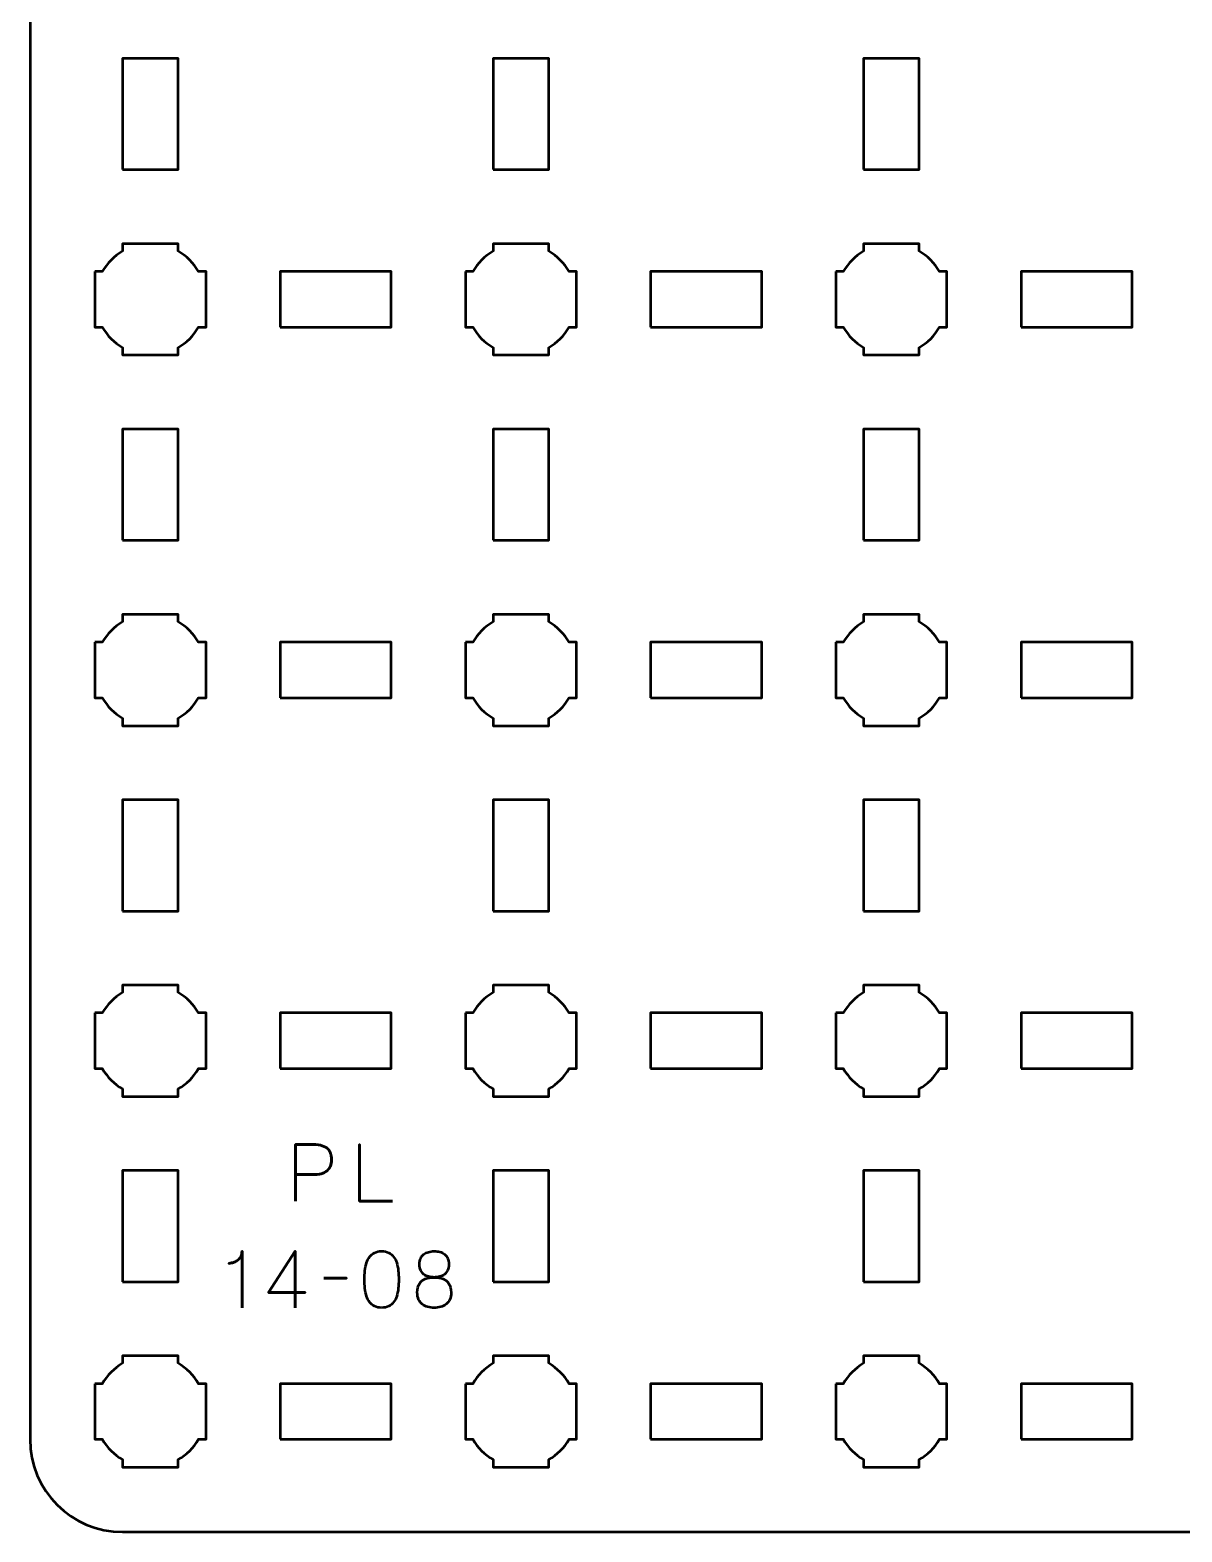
# Model space of a CAD drawing. Header units: centimetres. Extents: x -24.1 to 3.1, y -22.5 to -7.2.
# Drawn here: x -24.15 to -17.93, y -22.5 to -14.4 of the extents above; entities that cross this region are included whole.
import ezdxf

# ---------------------------------------------------------------- set-up
doc = ezdxf.new("R2010")
doc.units = ezdxf.units.CM
doc.header["$MEASUREMENT"] = 0
doc.layers.add('Layer 1', color=7, linetype='Continuous')

msp = doc.modelspace()

# ---------------------------------------------------------------- linework, layer by layer
at = {"layer": 'Layer 1', "lineweight": 53}
for points in [[(-23.65, -15.15), (-23.35, -15.15), (-23.35, -14.55), (-23.65, -14.55), (-23.65, -15.15)], [(-21.65, -15.15), (-21.35, -15.15), (-21.35, -14.55), (-21.65, -14.55), (-21.65, -15.15)], [(-19.65, -15.15), (-19.35, -15.15), (-19.35, -14.55), (-19.65, -14.55), (-19.65, -15.15)], [(-22.8, -16), (-22.2, -16), (-22.2, -15.7), (-22.8, -15.7), (-22.8, -16)], [(-20.8, -16), (-20.2, -16), (-20.2, -15.7), (-20.8, -15.7), (-20.8, -16)], [(-18.8, -16), (-18.2, -16), (-18.2, -15.7), (-18.8, -15.7), (-18.8, -16)], [(-23.65, -17.15), (-23.35, -17.15), (-23.35, -16.55), (-23.65, -16.55), (-23.65, -17.15)], [(-21.65, -17.15), (-21.35, -17.15), (-21.35, -16.55), (-21.65, -16.55), (-21.65, -17.15)], [(-19.65, -17.15), (-19.35, -17.15), (-19.35, -16.55), (-19.65, -16.55), (-19.65, -17.15)], [(-22.8, -18), (-22.2, -18), (-22.2, -17.7), (-22.8, -17.7), (-22.8, -18)], [(-20.8, -18), (-20.2, -18), (-20.2, -17.7), (-20.8, -17.7), (-20.8, -18)], [(-18.8, -18), (-18.2, -18), (-18.2, -17.7), (-18.8, -17.7), (-18.8, -18)], [(-23.65, -19.15), (-23.35, -19.15), (-23.35, -18.55), (-23.65, -18.55), (-23.65, -19.15)], [(-21.65, -19.15), (-21.35, -19.15), (-21.35, -18.55), (-21.65, -18.55), (-21.65, -19.15)], [(-19.65, -19.15), (-19.35, -19.15), (-19.35, -18.55), (-19.65, -18.55), (-19.65, -19.15)], [(-22.8, -20), (-22.2, -20), (-22.2, -19.7), (-22.8, -19.7), (-22.8, -20)], [(-20.8, -20), (-20.2, -20), (-20.2, -19.7), (-20.8, -19.7), (-20.8, -20)], [(-18.8, -20), (-18.2, -20), (-18.2, -19.7), (-18.8, -19.7), (-18.8, -20)], [(-23.65, -21.15), (-23.35, -21.15), (-23.35, -20.55), (-23.65, -20.55), (-23.65, -21.15)], [(-21.65, -21.15), (-21.35, -21.15), (-21.35, -20.55), (-21.65, -20.55), (-21.65, -21.15)], [(-19.65, -21.15), (-19.35, -21.15), (-19.35, -20.55), (-19.65, -20.55), (-19.65, -21.15)], [(-22.8, -22), (-22.2, -22), (-22.2, -21.7), (-22.8, -21.7), (-22.8, -22)], [(-20.8, -22), (-20.2, -22), (-20.2, -21.7), (-20.8, -21.7), (-20.8, -22)], [(-18.8, -22), (-18.2, -22), (-18.2, -21.7), (-18.8, -21.7), (-18.8, -22)]]:
    msp.add_lwpolyline(points, close=True, dxfattribs=at)
for points, knots in [([(-24.15, -22), (-24.15, -22), (-24.15, -7.7), (-24.15, -7.7), (-24.15, -7.7), (-24.15, -7.42391), (-23.92609, -7.2), (-23.65, -7.2), (-23.65, -7.2), (-23.65, -7.2), (2.65, -7.2), (2.65, -7.2), (2.65, -7.2), (2.92609, -7.2), (3.15, -7.42391), (3.15, -7.7), (3.15, -7.7), (3.15, -7.7), (3.15, -22), (3.15, -22), (3.15, -22), (3.15, -22.27609), (2.92609, -22.5), (2.65, -22.5), (2.65, -22.5), (2.65, -22.5), (-23.65, -22.5), (-23.65, -22.5), (-23.65, -22.5), (-23.92609, -22.5), (-24.15, -22.27609), (-24.15, -22)], [0, 0, 0, 0, 0.125, 0.125, 0.125, 0.125, 0.25, 0.25, 0.25, 0.25, 0.375, 0.375, 0.375, 0.375, 0.5, 0.5, 0.5, 0.5, 0.625, 0.625, 0.625, 0.625, 0.75, 0.75, 0.75, 0.75, 0.875, 0.875, 0.875, 0.875, 1, 1, 1, 1]), ([(-23.8, -15.7), (-23.8, -15.7), (-23.75985, -15.7), (-23.75985, -15.7), (-23.75985, -15.7), (-23.7335, -15.65447), (-23.69553, -15.6165), (-23.65, -15.59015), (-23.65, -15.59015), (-23.65, -15.59015), (-23.65, -15.55), (-23.65, -15.55), (-23.65, -15.55), (-23.65, -15.55), (-23.5, -15.55), (-23.5, -15.55), (-23.5, -15.55), (-23.5, -15.55), (-23.35, -15.55), (-23.35, -15.55), (-23.35, -15.55), (-23.35, -15.55), (-23.35, -15.59015), (-23.35, -15.59015), (-23.35, -15.59015), (-23.30447, -15.6165), (-23.2665, -15.65447), (-23.24015, -15.7), (-23.24015, -15.7), (-23.24015, -15.7), (-23.2, -15.7), (-23.2, -15.7), (-23.2, -15.7), (-23.2, -15.7), (-23.2, -15.85), (-23.2, -15.85), (-23.2, -15.85), (-23.2, -15.85), (-23.2, -16), (-23.2, -16), (-23.2, -16), (-23.2, -16), (-23.24015, -16), (-23.24015, -16), (-23.24015, -16), (-23.2665, -16.04553), (-23.30447, -16.0835), (-23.35, -16.10985), (-23.35, -16.10985), (-23.35, -16.10985), (-23.35, -16.15), (-23.35, -16.15), (-23.35, -16.15), (-23.35, -16.15), (-23.5, -16.15), (-23.5, -16.15), (-23.5, -16.15), (-23.5, -16.15), (-23.65, -16.15), (-23.65, -16.15), (-23.65, -16.15), (-23.65, -16.15), (-23.65, -16.10985), (-23.65, -16.10985), (-23.65, -16.10985), (-23.69553, -16.0835), (-23.7335, -16.04553), (-23.75985, -16), (-23.75985, -16), (-23.75985, -16), (-23.8, -16), (-23.8, -16), (-23.8, -16), (-23.8, -16), (-23.8, -15.85), (-23.8, -15.85), (-23.8, -15.85), (-23.8, -15.85), (-23.8, -15.7), (-23.8, -15.7)], [0, 0, 0, 0, 0.05, 0.05, 0.05, 0.05, 0.1, 0.1, 0.1, 0.1, 0.15, 0.15, 0.15, 0.15, 0.2, 0.2, 0.2, 0.2, 0.25, 0.25, 0.25, 0.25, 0.3, 0.3, 0.3, 0.3, 0.35, 0.35, 0.35, 0.35, 0.4, 0.4, 0.4, 0.4, 0.45, 0.45, 0.45, 0.45, 0.5, 0.5, 0.5, 0.5, 0.55, 0.55, 0.55, 0.55, 0.6, 0.6, 0.6, 0.6, 0.65, 0.65, 0.65, 0.65, 0.7, 0.7, 0.7, 0.7, 0.75, 0.75, 0.75, 0.75, 0.8, 0.8, 0.8, 0.8, 0.85, 0.85, 0.85, 0.85, 0.9, 0.9, 0.9, 0.9, 0.95, 0.95, 0.95, 0.95, 1, 1, 1, 1]), ([(-21.8, -15.7), (-21.8, -15.7), (-21.75985, -15.7), (-21.75985, -15.7), (-21.75985, -15.7), (-21.7335, -15.65447), (-21.69553, -15.6165), (-21.65, -15.59015), (-21.65, -15.59015), (-21.65, -15.59015), (-21.65, -15.55), (-21.65, -15.55), (-21.65, -15.55), (-21.65, -15.55), (-21.5, -15.55), (-21.5, -15.55), (-21.5, -15.55), (-21.5, -15.55), (-21.35, -15.55), (-21.35, -15.55), (-21.35, -15.55), (-21.35, -15.55), (-21.35, -15.59015), (-21.35, -15.59015), (-21.35, -15.59015), (-21.30447, -15.6165), (-21.2665, -15.65447), (-21.24015, -15.7), (-21.24015, -15.7), (-21.24015, -15.7), (-21.2, -15.7), (-21.2, -15.7), (-21.2, -15.7), (-21.2, -15.7), (-21.2, -15.85), (-21.2, -15.85), (-21.2, -15.85), (-21.2, -15.85), (-21.2, -16), (-21.2, -16), (-21.2, -16), (-21.2, -16), (-21.24015, -16), (-21.24015, -16), (-21.24015, -16), (-21.2665, -16.04553), (-21.30447, -16.0835), (-21.35, -16.10985), (-21.35, -16.10985), (-21.35, -16.10985), (-21.35, -16.15), (-21.35, -16.15), (-21.35, -16.15), (-21.35, -16.15), (-21.5, -16.15), (-21.5, -16.15), (-21.5, -16.15), (-21.5, -16.15), (-21.65, -16.15), (-21.65, -16.15), (-21.65, -16.15), (-21.65, -16.15), (-21.65, -16.10985), (-21.65, -16.10985), (-21.65, -16.10985), (-21.69553, -16.0835), (-21.7335, -16.04553), (-21.75985, -16), (-21.75985, -16), (-21.75985, -16), (-21.8, -16), (-21.8, -16), (-21.8, -16), (-21.8, -16), (-21.8, -15.85), (-21.8, -15.85), (-21.8, -15.85), (-21.8, -15.85), (-21.8, -15.7), (-21.8, -15.7)], [0, 0, 0, 0, 0.05, 0.05, 0.05, 0.05, 0.1, 0.1, 0.1, 0.1, 0.15, 0.15, 0.15, 0.15, 0.2, 0.2, 0.2, 0.2, 0.25, 0.25, 0.25, 0.25, 0.3, 0.3, 0.3, 0.3, 0.35, 0.35, 0.35, 0.35, 0.4, 0.4, 0.4, 0.4, 0.45, 0.45, 0.45, 0.45, 0.5, 0.5, 0.5, 0.5, 0.55, 0.55, 0.55, 0.55, 0.6, 0.6, 0.6, 0.6, 0.65, 0.65, 0.65, 0.65, 0.7, 0.7, 0.7, 0.7, 0.75, 0.75, 0.75, 0.75, 0.8, 0.8, 0.8, 0.8, 0.85, 0.85, 0.85, 0.85, 0.9, 0.9, 0.9, 0.9, 0.95, 0.95, 0.95, 0.95, 1, 1, 1, 1]), ([(-19.8, -15.7), (-19.8, -15.7), (-19.75985, -15.7), (-19.75985, -15.7), (-19.75985, -15.7), (-19.7335, -15.65447), (-19.69553, -15.6165), (-19.65, -15.59015), (-19.65, -15.59015), (-19.65, -15.59015), (-19.65, -15.55), (-19.65, -15.55), (-19.65, -15.55), (-19.65, -15.55), (-19.5, -15.55), (-19.5, -15.55), (-19.5, -15.55), (-19.5, -15.55), (-19.35, -15.55), (-19.35, -15.55), (-19.35, -15.55), (-19.35, -15.55), (-19.35, -15.59015), (-19.35, -15.59015), (-19.35, -15.59015), (-19.30447, -15.6165), (-19.2665, -15.65447), (-19.24015, -15.7), (-19.24015, -15.7), (-19.24015, -15.7), (-19.2, -15.7), (-19.2, -15.7), (-19.2, -15.7), (-19.2, -15.7), (-19.2, -15.85), (-19.2, -15.85), (-19.2, -15.85), (-19.2, -15.85), (-19.2, -16), (-19.2, -16), (-19.2, -16), (-19.2, -16), (-19.24015, -16), (-19.24015, -16), (-19.24015, -16), (-19.2665, -16.04553), (-19.30447, -16.0835), (-19.35, -16.10985), (-19.35, -16.10985), (-19.35, -16.10985), (-19.35, -16.15), (-19.35, -16.15), (-19.35, -16.15), (-19.35, -16.15), (-19.5, -16.15), (-19.5, -16.15), (-19.5, -16.15), (-19.5, -16.15), (-19.65, -16.15), (-19.65, -16.15), (-19.65, -16.15), (-19.65, -16.15), (-19.65, -16.10985), (-19.65, -16.10985), (-19.65, -16.10985), (-19.69553, -16.0835), (-19.7335, -16.04553), (-19.75985, -16), (-19.75985, -16), (-19.75985, -16), (-19.8, -16), (-19.8, -16), (-19.8, -16), (-19.8, -16), (-19.8, -15.85), (-19.8, -15.85), (-19.8, -15.85), (-19.8, -15.85), (-19.8, -15.7), (-19.8, -15.7)], [0, 0, 0, 0, 0.05, 0.05, 0.05, 0.05, 0.1, 0.1, 0.1, 0.1, 0.15, 0.15, 0.15, 0.15, 0.2, 0.2, 0.2, 0.2, 0.25, 0.25, 0.25, 0.25, 0.3, 0.3, 0.3, 0.3, 0.35, 0.35, 0.35, 0.35, 0.4, 0.4, 0.4, 0.4, 0.45, 0.45, 0.45, 0.45, 0.5, 0.5, 0.5, 0.5, 0.55, 0.55, 0.55, 0.55, 0.6, 0.6, 0.6, 0.6, 0.65, 0.65, 0.65, 0.65, 0.7, 0.7, 0.7, 0.7, 0.75, 0.75, 0.75, 0.75, 0.8, 0.8, 0.8, 0.8, 0.85, 0.85, 0.85, 0.85, 0.9, 0.9, 0.9, 0.9, 0.95, 0.95, 0.95, 0.95, 1, 1, 1, 1]), ([(-23.8, -17.7), (-23.8, -17.7), (-23.75985, -17.7), (-23.75985, -17.7), (-23.75985, -17.7), (-23.7335, -17.65447), (-23.69553, -17.6165), (-23.65, -17.59015), (-23.65, -17.59015), (-23.65, -17.59015), (-23.65, -17.55), (-23.65, -17.55), (-23.65, -17.55), (-23.65, -17.55), (-23.5, -17.55), (-23.5, -17.55), (-23.5, -17.55), (-23.5, -17.55), (-23.35, -17.55), (-23.35, -17.55), (-23.35, -17.55), (-23.35, -17.55), (-23.35, -17.59015), (-23.35, -17.59015), (-23.35, -17.59015), (-23.30447, -17.6165), (-23.2665, -17.65447), (-23.24015, -17.7), (-23.24015, -17.7), (-23.24015, -17.7), (-23.2, -17.7), (-23.2, -17.7), (-23.2, -17.7), (-23.2, -17.7), (-23.2, -17.85), (-23.2, -17.85), (-23.2, -17.85), (-23.2, -17.85), (-23.2, -18), (-23.2, -18), (-23.2, -18), (-23.2, -18), (-23.24015, -18), (-23.24015, -18), (-23.24015, -18), (-23.2665, -18.04553), (-23.30447, -18.0835), (-23.35, -18.10985), (-23.35, -18.10985), (-23.35, -18.10985), (-23.35, -18.15), (-23.35, -18.15), (-23.35, -18.15), (-23.35, -18.15), (-23.5, -18.15), (-23.5, -18.15), (-23.5, -18.15), (-23.5, -18.15), (-23.65, -18.15), (-23.65, -18.15), (-23.65, -18.15), (-23.65, -18.15), (-23.65, -18.10985), (-23.65, -18.10985), (-23.65, -18.10985), (-23.69553, -18.0835), (-23.7335, -18.04553), (-23.75985, -18), (-23.75985, -18), (-23.75985, -18), (-23.8, -18), (-23.8, -18), (-23.8, -18), (-23.8, -18), (-23.8, -17.85), (-23.8, -17.85), (-23.8, -17.85), (-23.8, -17.85), (-23.8, -17.7), (-23.8, -17.7)], [0, 0, 0, 0, 0.05, 0.05, 0.05, 0.05, 0.1, 0.1, 0.1, 0.1, 0.15, 0.15, 0.15, 0.15, 0.2, 0.2, 0.2, 0.2, 0.25, 0.25, 0.25, 0.25, 0.3, 0.3, 0.3, 0.3, 0.35, 0.35, 0.35, 0.35, 0.4, 0.4, 0.4, 0.4, 0.45, 0.45, 0.45, 0.45, 0.5, 0.5, 0.5, 0.5, 0.55, 0.55, 0.55, 0.55, 0.6, 0.6, 0.6, 0.6, 0.65, 0.65, 0.65, 0.65, 0.7, 0.7, 0.7, 0.7, 0.75, 0.75, 0.75, 0.75, 0.8, 0.8, 0.8, 0.8, 0.85, 0.85, 0.85, 0.85, 0.9, 0.9, 0.9, 0.9, 0.95, 0.95, 0.95, 0.95, 1, 1, 1, 1]), ([(-21.8, -17.7), (-21.8, -17.7), (-21.75985, -17.7), (-21.75985, -17.7), (-21.75985, -17.7), (-21.7335, -17.65447), (-21.69553, -17.6165), (-21.65, -17.59015), (-21.65, -17.59015), (-21.65, -17.59015), (-21.65, -17.55), (-21.65, -17.55), (-21.65, -17.55), (-21.65, -17.55), (-21.5, -17.55), (-21.5, -17.55), (-21.5, -17.55), (-21.5, -17.55), (-21.35, -17.55), (-21.35, -17.55), (-21.35, -17.55), (-21.35, -17.55), (-21.35, -17.59015), (-21.35, -17.59015), (-21.35, -17.59015), (-21.30447, -17.6165), (-21.2665, -17.65447), (-21.24015, -17.7), (-21.24015, -17.7), (-21.24015, -17.7), (-21.2, -17.7), (-21.2, -17.7), (-21.2, -17.7), (-21.2, -17.7), (-21.2, -17.85), (-21.2, -17.85), (-21.2, -17.85), (-21.2, -17.85), (-21.2, -18), (-21.2, -18), (-21.2, -18), (-21.2, -18), (-21.24015, -18), (-21.24015, -18), (-21.24015, -18), (-21.2665, -18.04553), (-21.30447, -18.0835), (-21.35, -18.10985), (-21.35, -18.10985), (-21.35, -18.10985), (-21.35, -18.15), (-21.35, -18.15), (-21.35, -18.15), (-21.35, -18.15), (-21.5, -18.15), (-21.5, -18.15), (-21.5, -18.15), (-21.5, -18.15), (-21.65, -18.15), (-21.65, -18.15), (-21.65, -18.15), (-21.65, -18.15), (-21.65, -18.10985), (-21.65, -18.10985), (-21.65, -18.10985), (-21.69553, -18.0835), (-21.7335, -18.04553), (-21.75985, -18), (-21.75985, -18), (-21.75985, -18), (-21.8, -18), (-21.8, -18), (-21.8, -18), (-21.8, -18), (-21.8, -17.85), (-21.8, -17.85), (-21.8, -17.85), (-21.8, -17.85), (-21.8, -17.7), (-21.8, -17.7)], [0, 0, 0, 0, 0.05, 0.05, 0.05, 0.05, 0.1, 0.1, 0.1, 0.1, 0.15, 0.15, 0.15, 0.15, 0.2, 0.2, 0.2, 0.2, 0.25, 0.25, 0.25, 0.25, 0.3, 0.3, 0.3, 0.3, 0.35, 0.35, 0.35, 0.35, 0.4, 0.4, 0.4, 0.4, 0.45, 0.45, 0.45, 0.45, 0.5, 0.5, 0.5, 0.5, 0.55, 0.55, 0.55, 0.55, 0.6, 0.6, 0.6, 0.6, 0.65, 0.65, 0.65, 0.65, 0.7, 0.7, 0.7, 0.7, 0.75, 0.75, 0.75, 0.75, 0.8, 0.8, 0.8, 0.8, 0.85, 0.85, 0.85, 0.85, 0.9, 0.9, 0.9, 0.9, 0.95, 0.95, 0.95, 0.95, 1, 1, 1, 1]), ([(-19.8, -17.7), (-19.8, -17.7), (-19.75985, -17.7), (-19.75985, -17.7), (-19.75985, -17.7), (-19.7335, -17.65447), (-19.69553, -17.6165), (-19.65, -17.59015), (-19.65, -17.59015), (-19.65, -17.59015), (-19.65, -17.55), (-19.65, -17.55), (-19.65, -17.55), (-19.65, -17.55), (-19.5, -17.55), (-19.5, -17.55), (-19.5, -17.55), (-19.5, -17.55), (-19.35, -17.55), (-19.35, -17.55), (-19.35, -17.55), (-19.35, -17.55), (-19.35, -17.59015), (-19.35, -17.59015), (-19.35, -17.59015), (-19.30447, -17.6165), (-19.2665, -17.65447), (-19.24015, -17.7), (-19.24015, -17.7), (-19.24015, -17.7), (-19.2, -17.7), (-19.2, -17.7), (-19.2, -17.7), (-19.2, -17.7), (-19.2, -17.85), (-19.2, -17.85), (-19.2, -17.85), (-19.2, -17.85), (-19.2, -18), (-19.2, -18), (-19.2, -18), (-19.2, -18), (-19.24015, -18), (-19.24015, -18), (-19.24015, -18), (-19.2665, -18.04553), (-19.30447, -18.0835), (-19.35, -18.10985), (-19.35, -18.10985), (-19.35, -18.10985), (-19.35, -18.15), (-19.35, -18.15), (-19.35, -18.15), (-19.35, -18.15), (-19.5, -18.15), (-19.5, -18.15), (-19.5, -18.15), (-19.5, -18.15), (-19.65, -18.15), (-19.65, -18.15), (-19.65, -18.15), (-19.65, -18.15), (-19.65, -18.10985), (-19.65, -18.10985), (-19.65, -18.10985), (-19.69553, -18.0835), (-19.7335, -18.04553), (-19.75985, -18), (-19.75985, -18), (-19.75985, -18), (-19.8, -18), (-19.8, -18), (-19.8, -18), (-19.8, -18), (-19.8, -17.85), (-19.8, -17.85), (-19.8, -17.85), (-19.8, -17.85), (-19.8, -17.7), (-19.8, -17.7)], [0, 0, 0, 0, 0.05, 0.05, 0.05, 0.05, 0.1, 0.1, 0.1, 0.1, 0.15, 0.15, 0.15, 0.15, 0.2, 0.2, 0.2, 0.2, 0.25, 0.25, 0.25, 0.25, 0.3, 0.3, 0.3, 0.3, 0.35, 0.35, 0.35, 0.35, 0.4, 0.4, 0.4, 0.4, 0.45, 0.45, 0.45, 0.45, 0.5, 0.5, 0.5, 0.5, 0.55, 0.55, 0.55, 0.55, 0.6, 0.6, 0.6, 0.6, 0.65, 0.65, 0.65, 0.65, 0.7, 0.7, 0.7, 0.7, 0.75, 0.75, 0.75, 0.75, 0.8, 0.8, 0.8, 0.8, 0.85, 0.85, 0.85, 0.85, 0.9, 0.9, 0.9, 0.9, 0.95, 0.95, 0.95, 0.95, 1, 1, 1, 1]), ([(-23.8, -19.7), (-23.8, -19.7), (-23.75985, -19.7), (-23.75985, -19.7), (-23.75985, -19.7), (-23.7335, -19.65447), (-23.69553, -19.6165), (-23.65, -19.59015), (-23.65, -19.59015), (-23.65, -19.59015), (-23.65, -19.55), (-23.65, -19.55), (-23.65, -19.55), (-23.65, -19.55), (-23.5, -19.55), (-23.5, -19.55), (-23.5, -19.55), (-23.5, -19.55), (-23.35, -19.55), (-23.35, -19.55), (-23.35, -19.55), (-23.35, -19.55), (-23.35, -19.59015), (-23.35, -19.59015), (-23.35, -19.59015), (-23.30447, -19.6165), (-23.2665, -19.65447), (-23.24015, -19.7), (-23.24015, -19.7), (-23.24015, -19.7), (-23.2, -19.7), (-23.2, -19.7), (-23.2, -19.7), (-23.2, -19.7), (-23.2, -19.85), (-23.2, -19.85), (-23.2, -19.85), (-23.2, -19.85), (-23.2, -20), (-23.2, -20), (-23.2, -20), (-23.2, -20), (-23.24015, -20), (-23.24015, -20), (-23.24015, -20), (-23.2665, -20.04553), (-23.30447, -20.0835), (-23.35, -20.10985), (-23.35, -20.10985), (-23.35, -20.10985), (-23.35, -20.15), (-23.35, -20.15), (-23.35, -20.15), (-23.35, -20.15), (-23.5, -20.15), (-23.5, -20.15), (-23.5, -20.15), (-23.5, -20.15), (-23.65, -20.15), (-23.65, -20.15), (-23.65, -20.15), (-23.65, -20.15), (-23.65, -20.10985), (-23.65, -20.10985), (-23.65, -20.10985), (-23.69553, -20.0835), (-23.7335, -20.04553), (-23.75985, -20), (-23.75985, -20), (-23.75985, -20), (-23.8, -20), (-23.8, -20), (-23.8, -20), (-23.8, -20), (-23.8, -19.85), (-23.8, -19.85), (-23.8, -19.85), (-23.8, -19.85), (-23.8, -19.7), (-23.8, -19.7)], [0, 0, 0, 0, 0.05, 0.05, 0.05, 0.05, 0.1, 0.1, 0.1, 0.1, 0.15, 0.15, 0.15, 0.15, 0.2, 0.2, 0.2, 0.2, 0.25, 0.25, 0.25, 0.25, 0.3, 0.3, 0.3, 0.3, 0.35, 0.35, 0.35, 0.35, 0.4, 0.4, 0.4, 0.4, 0.45, 0.45, 0.45, 0.45, 0.5, 0.5, 0.5, 0.5, 0.55, 0.55, 0.55, 0.55, 0.6, 0.6, 0.6, 0.6, 0.65, 0.65, 0.65, 0.65, 0.7, 0.7, 0.7, 0.7, 0.75, 0.75, 0.75, 0.75, 0.8, 0.8, 0.8, 0.8, 0.85, 0.85, 0.85, 0.85, 0.9, 0.9, 0.9, 0.9, 0.95, 0.95, 0.95, 0.95, 1, 1, 1, 1]), ([(-21.8, -19.7), (-21.8, -19.7), (-21.75985, -19.7), (-21.75985, -19.7), (-21.75985, -19.7), (-21.7335, -19.65447), (-21.69553, -19.6165), (-21.65, -19.59015), (-21.65, -19.59015), (-21.65, -19.59015), (-21.65, -19.55), (-21.65, -19.55), (-21.65, -19.55), (-21.65, -19.55), (-21.5, -19.55), (-21.5, -19.55), (-21.5, -19.55), (-21.5, -19.55), (-21.35, -19.55), (-21.35, -19.55), (-21.35, -19.55), (-21.35, -19.55), (-21.35, -19.59015), (-21.35, -19.59015), (-21.35, -19.59015), (-21.30447, -19.6165), (-21.2665, -19.65447), (-21.24015, -19.7), (-21.24015, -19.7), (-21.24015, -19.7), (-21.2, -19.7), (-21.2, -19.7), (-21.2, -19.7), (-21.2, -19.7), (-21.2, -19.85), (-21.2, -19.85), (-21.2, -19.85), (-21.2, -19.85), (-21.2, -20), (-21.2, -20), (-21.2, -20), (-21.2, -20), (-21.24015, -20), (-21.24015, -20), (-21.24015, -20), (-21.2665, -20.04553), (-21.30447, -20.0835), (-21.35, -20.10985), (-21.35, -20.10985), (-21.35, -20.10985), (-21.35, -20.15), (-21.35, -20.15), (-21.35, -20.15), (-21.35, -20.15), (-21.5, -20.15), (-21.5, -20.15), (-21.5, -20.15), (-21.5, -20.15), (-21.65, -20.15), (-21.65, -20.15), (-21.65, -20.15), (-21.65, -20.15), (-21.65, -20.10985), (-21.65, -20.10985), (-21.65, -20.10985), (-21.69553, -20.0835), (-21.7335, -20.04553), (-21.75985, -20), (-21.75985, -20), (-21.75985, -20), (-21.8, -20), (-21.8, -20), (-21.8, -20), (-21.8, -20), (-21.8, -19.85), (-21.8, -19.85), (-21.8, -19.85), (-21.8, -19.85), (-21.8, -19.7), (-21.8, -19.7)], [0, 0, 0, 0, 0.05, 0.05, 0.05, 0.05, 0.1, 0.1, 0.1, 0.1, 0.15, 0.15, 0.15, 0.15, 0.2, 0.2, 0.2, 0.2, 0.25, 0.25, 0.25, 0.25, 0.3, 0.3, 0.3, 0.3, 0.35, 0.35, 0.35, 0.35, 0.4, 0.4, 0.4, 0.4, 0.45, 0.45, 0.45, 0.45, 0.5, 0.5, 0.5, 0.5, 0.55, 0.55, 0.55, 0.55, 0.6, 0.6, 0.6, 0.6, 0.65, 0.65, 0.65, 0.65, 0.7, 0.7, 0.7, 0.7, 0.75, 0.75, 0.75, 0.75, 0.8, 0.8, 0.8, 0.8, 0.85, 0.85, 0.85, 0.85, 0.9, 0.9, 0.9, 0.9, 0.95, 0.95, 0.95, 0.95, 1, 1, 1, 1]), ([(-19.8, -19.7), (-19.8, -19.7), (-19.75985, -19.7), (-19.75985, -19.7), (-19.75985, -19.7), (-19.7335, -19.65447), (-19.69553, -19.6165), (-19.65, -19.59015), (-19.65, -19.59015), (-19.65, -19.59015), (-19.65, -19.55), (-19.65, -19.55), (-19.65, -19.55), (-19.65, -19.55), (-19.5, -19.55), (-19.5, -19.55), (-19.5, -19.55), (-19.5, -19.55), (-19.35, -19.55), (-19.35, -19.55), (-19.35, -19.55), (-19.35, -19.55), (-19.35, -19.59015), (-19.35, -19.59015), (-19.35, -19.59015), (-19.30447, -19.6165), (-19.2665, -19.65447), (-19.24015, -19.7), (-19.24015, -19.7), (-19.24015, -19.7), (-19.2, -19.7), (-19.2, -19.7), (-19.2, -19.7), (-19.2, -19.7), (-19.2, -19.85), (-19.2, -19.85), (-19.2, -19.85), (-19.2, -19.85), (-19.2, -20), (-19.2, -20), (-19.2, -20), (-19.2, -20), (-19.24015, -20), (-19.24015, -20), (-19.24015, -20), (-19.2665, -20.04553), (-19.30447, -20.0835), (-19.35, -20.10985), (-19.35, -20.10985), (-19.35, -20.10985), (-19.35, -20.15), (-19.35, -20.15), (-19.35, -20.15), (-19.35, -20.15), (-19.5, -20.15), (-19.5, -20.15), (-19.5, -20.15), (-19.5, -20.15), (-19.65, -20.15), (-19.65, -20.15), (-19.65, -20.15), (-19.65, -20.15), (-19.65, -20.10985), (-19.65, -20.10985), (-19.65, -20.10985), (-19.69553, -20.0835), (-19.7335, -20.04553), (-19.75985, -20), (-19.75985, -20), (-19.75985, -20), (-19.8, -20), (-19.8, -20), (-19.8, -20), (-19.8, -20), (-19.8, -19.85), (-19.8, -19.85), (-19.8, -19.85), (-19.8, -19.85), (-19.8, -19.7), (-19.8, -19.7)], [0, 0, 0, 0, 0.05, 0.05, 0.05, 0.05, 0.1, 0.1, 0.1, 0.1, 0.15, 0.15, 0.15, 0.15, 0.2, 0.2, 0.2, 0.2, 0.25, 0.25, 0.25, 0.25, 0.3, 0.3, 0.3, 0.3, 0.35, 0.35, 0.35, 0.35, 0.4, 0.4, 0.4, 0.4, 0.45, 0.45, 0.45, 0.45, 0.5, 0.5, 0.5, 0.5, 0.55, 0.55, 0.55, 0.55, 0.6, 0.6, 0.6, 0.6, 0.65, 0.65, 0.65, 0.65, 0.7, 0.7, 0.7, 0.7, 0.75, 0.75, 0.75, 0.75, 0.8, 0.8, 0.8, 0.8, 0.85, 0.85, 0.85, 0.85, 0.9, 0.9, 0.9, 0.9, 0.95, 0.95, 0.95, 0.95, 1, 1, 1, 1]), ([(-23.8, -21.7), (-23.8, -21.7), (-23.75985, -21.7), (-23.75985, -21.7), (-23.75985, -21.7), (-23.7335, -21.65447), (-23.69553, -21.6165), (-23.65, -21.59015), (-23.65, -21.59015), (-23.65, -21.59015), (-23.65, -21.55), (-23.65, -21.55), (-23.65, -21.55), (-23.65, -21.55), (-23.5, -21.55), (-23.5, -21.55), (-23.5, -21.55), (-23.5, -21.55), (-23.35, -21.55), (-23.35, -21.55), (-23.35, -21.55), (-23.35, -21.55), (-23.35, -21.59015), (-23.35, -21.59015), (-23.35, -21.59015), (-23.30447, -21.6165), (-23.2665, -21.65447), (-23.24015, -21.7), (-23.24015, -21.7), (-23.24015, -21.7), (-23.2, -21.7), (-23.2, -21.7), (-23.2, -21.7), (-23.2, -21.7), (-23.2, -21.85), (-23.2, -21.85), (-23.2, -21.85), (-23.2, -21.85), (-23.2, -22), (-23.2, -22), (-23.2, -22), (-23.2, -22), (-23.24015, -22), (-23.24015, -22), (-23.24015, -22), (-23.2665, -22.04553), (-23.30447, -22.0835), (-23.35, -22.10985), (-23.35, -22.10985), (-23.35, -22.10985), (-23.35, -22.15), (-23.35, -22.15), (-23.35, -22.15), (-23.35, -22.15), (-23.5, -22.15), (-23.5, -22.15), (-23.5, -22.15), (-23.5, -22.15), (-23.65, -22.15), (-23.65, -22.15), (-23.65, -22.15), (-23.65, -22.15), (-23.65, -22.10985), (-23.65, -22.10985), (-23.65, -22.10985), (-23.69553, -22.0835), (-23.7335, -22.04553), (-23.75985, -22), (-23.75985, -22), (-23.75985, -22), (-23.8, -22), (-23.8, -22), (-23.8, -22), (-23.8, -22), (-23.8, -21.85), (-23.8, -21.85), (-23.8, -21.85), (-23.8, -21.85), (-23.8, -21.7), (-23.8, -21.7)], [0, 0, 0, 0, 0.05, 0.05, 0.05, 0.05, 0.1, 0.1, 0.1, 0.1, 0.15, 0.15, 0.15, 0.15, 0.2, 0.2, 0.2, 0.2, 0.25, 0.25, 0.25, 0.25, 0.3, 0.3, 0.3, 0.3, 0.35, 0.35, 0.35, 0.35, 0.4, 0.4, 0.4, 0.4, 0.45, 0.45, 0.45, 0.45, 0.5, 0.5, 0.5, 0.5, 0.55, 0.55, 0.55, 0.55, 0.6, 0.6, 0.6, 0.6, 0.65, 0.65, 0.65, 0.65, 0.7, 0.7, 0.7, 0.7, 0.75, 0.75, 0.75, 0.75, 0.8, 0.8, 0.8, 0.8, 0.85, 0.85, 0.85, 0.85, 0.9, 0.9, 0.9, 0.9, 0.95, 0.95, 0.95, 0.95, 1, 1, 1, 1]), ([(-21.8, -21.7), (-21.8, -21.7), (-21.75985, -21.7), (-21.75985, -21.7), (-21.75985, -21.7), (-21.7335, -21.65447), (-21.69553, -21.6165), (-21.65, -21.59015), (-21.65, -21.59015), (-21.65, -21.59015), (-21.65, -21.55), (-21.65, -21.55), (-21.65, -21.55), (-21.65, -21.55), (-21.5, -21.55), (-21.5, -21.55), (-21.5, -21.55), (-21.5, -21.55), (-21.35, -21.55), (-21.35, -21.55), (-21.35, -21.55), (-21.35, -21.55), (-21.35, -21.59015), (-21.35, -21.59015), (-21.35, -21.59015), (-21.30447, -21.6165), (-21.2665, -21.65447), (-21.24015, -21.7), (-21.24015, -21.7), (-21.24015, -21.7), (-21.2, -21.7), (-21.2, -21.7), (-21.2, -21.7), (-21.2, -21.7), (-21.2, -21.85), (-21.2, -21.85), (-21.2, -21.85), (-21.2, -21.85), (-21.2, -22), (-21.2, -22), (-21.2, -22), (-21.2, -22), (-21.24015, -22), (-21.24015, -22), (-21.24015, -22), (-21.2665, -22.04553), (-21.30447, -22.0835), (-21.35, -22.10985), (-21.35, -22.10985), (-21.35, -22.10985), (-21.35, -22.15), (-21.35, -22.15), (-21.35, -22.15), (-21.35, -22.15), (-21.5, -22.15), (-21.5, -22.15), (-21.5, -22.15), (-21.5, -22.15), (-21.65, -22.15), (-21.65, -22.15), (-21.65, -22.15), (-21.65, -22.15), (-21.65, -22.10985), (-21.65, -22.10985), (-21.65, -22.10985), (-21.69553, -22.0835), (-21.7335, -22.04553), (-21.75985, -22), (-21.75985, -22), (-21.75985, -22), (-21.8, -22), (-21.8, -22), (-21.8, -22), (-21.8, -22), (-21.8, -21.85), (-21.8, -21.85), (-21.8, -21.85), (-21.8, -21.85), (-21.8, -21.7), (-21.8, -21.7)], [0, 0, 0, 0, 0.05, 0.05, 0.05, 0.05, 0.1, 0.1, 0.1, 0.1, 0.15, 0.15, 0.15, 0.15, 0.2, 0.2, 0.2, 0.2, 0.25, 0.25, 0.25, 0.25, 0.3, 0.3, 0.3, 0.3, 0.35, 0.35, 0.35, 0.35, 0.4, 0.4, 0.4, 0.4, 0.45, 0.45, 0.45, 0.45, 0.5, 0.5, 0.5, 0.5, 0.55, 0.55, 0.55, 0.55, 0.6, 0.6, 0.6, 0.6, 0.65, 0.65, 0.65, 0.65, 0.7, 0.7, 0.7, 0.7, 0.75, 0.75, 0.75, 0.75, 0.8, 0.8, 0.8, 0.8, 0.85, 0.85, 0.85, 0.85, 0.9, 0.9, 0.9, 0.9, 0.95, 0.95, 0.95, 0.95, 1, 1, 1, 1]), ([(-19.8, -21.7), (-19.8, -21.7), (-19.75985, -21.7), (-19.75985, -21.7), (-19.75985, -21.7), (-19.7335, -21.65447), (-19.69553, -21.6165), (-19.65, -21.59015), (-19.65, -21.59015), (-19.65, -21.59015), (-19.65, -21.55), (-19.65, -21.55), (-19.65, -21.55), (-19.65, -21.55), (-19.5, -21.55), (-19.5, -21.55), (-19.5, -21.55), (-19.5, -21.55), (-19.35, -21.55), (-19.35, -21.55), (-19.35, -21.55), (-19.35, -21.55), (-19.35, -21.59015), (-19.35, -21.59015), (-19.35, -21.59015), (-19.30447, -21.6165), (-19.2665, -21.65447), (-19.24015, -21.7), (-19.24015, -21.7), (-19.24015, -21.7), (-19.2, -21.7), (-19.2, -21.7), (-19.2, -21.7), (-19.2, -21.7), (-19.2, -21.85), (-19.2, -21.85), (-19.2, -21.85), (-19.2, -21.85), (-19.2, -22), (-19.2, -22), (-19.2, -22), (-19.2, -22), (-19.24015, -22), (-19.24015, -22), (-19.24015, -22), (-19.2665, -22.04553), (-19.30447, -22.0835), (-19.35, -22.10985), (-19.35, -22.10985), (-19.35, -22.10985), (-19.35, -22.15), (-19.35, -22.15), (-19.35, -22.15), (-19.35, -22.15), (-19.5, -22.15), (-19.5, -22.15), (-19.5, -22.15), (-19.5, -22.15), (-19.65, -22.15), (-19.65, -22.15), (-19.65, -22.15), (-19.65, -22.15), (-19.65, -22.10985), (-19.65, -22.10985), (-19.65, -22.10985), (-19.69553, -22.0835), (-19.7335, -22.04553), (-19.75985, -22), (-19.75985, -22), (-19.75985, -22), (-19.8, -22), (-19.8, -22), (-19.8, -22), (-19.8, -22), (-19.8, -21.85), (-19.8, -21.85), (-19.8, -21.85), (-19.8, -21.85), (-19.8, -21.7), (-19.8, -21.7)], [0, 0, 0, 0, 0.05, 0.05, 0.05, 0.05, 0.1, 0.1, 0.1, 0.1, 0.15, 0.15, 0.15, 0.15, 0.2, 0.2, 0.2, 0.2, 0.25, 0.25, 0.25, 0.25, 0.3, 0.3, 0.3, 0.3, 0.35, 0.35, 0.35, 0.35, 0.4, 0.4, 0.4, 0.4, 0.45, 0.45, 0.45, 0.45, 0.5, 0.5, 0.5, 0.5, 0.55, 0.55, 0.55, 0.55, 0.6, 0.6, 0.6, 0.6, 0.65, 0.65, 0.65, 0.65, 0.7, 0.7, 0.7, 0.7, 0.75, 0.75, 0.75, 0.75, 0.8, 0.8, 0.8, 0.8, 0.85, 0.85, 0.85, 0.85, 0.9, 0.9, 0.9, 0.9, 0.95, 0.95, 0.95, 0.95, 1, 1, 1, 1])]:
    msp.add_open_spline(points, degree=3, knots=knots, dxfattribs=at)
at = {"layer": 'Layer 1', "color": 5, "lineweight": 53}
for points, knots in [([(-22.71759, -20.71494), (-22.71759, -20.71494), (-22.71759, -20.40972), (-22.71759, -20.40972), (-22.71759, -20.40972), (-22.71759, -20.40972), (-22.62022, -20.40972), (-22.62022, -20.40972), (-22.62022, -20.40972), (-22.60075, -20.40979), (-22.58474, -20.41198), (-22.57211, -20.41621), (-22.57211, -20.41621), (-22.55955, -20.42037), (-22.54967, -20.42616), (-22.54254, -20.4335), (-22.54254, -20.4335), (-22.53542, -20.44076), (-22.53034, -20.44909), (-22.52723, -20.45847), (-22.52723, -20.45847), (-22.5242, -20.46786), (-22.52244, -20.47766), (-22.52201, -20.48804), (-22.52201, -20.48804), (-22.52152, -20.49841), (-22.52272, -20.50857), (-22.52554, -20.51844), (-22.52554, -20.51844), (-22.52843, -20.52832), (-22.5333, -20.53728), (-22.54029, -20.54533), (-22.54029, -20.54533), (-22.5472, -20.55337), (-22.55658, -20.55979), (-22.56837, -20.56452), (-22.56837, -20.56452), (-22.58015, -20.56931), (-22.59475, -20.57171), (-22.61218, -20.57185), (-22.61218, -20.57185), (-22.61218, -20.57185), (-22.71759, -20.57185), (-22.71759, -20.57185), (-22.71759, -20.57185), (-22.71759, -20.57185), (-22.61218, -20.57185), (-22.61218, -20.57185), (-22.61218, -20.57185), (-22.59511, -20.57171), (-22.58064, -20.56931), (-22.56893, -20.56452), (-22.56893, -20.56452), (-22.55715, -20.55979), (-22.54776, -20.55337), (-22.54071, -20.54533), (-22.54071, -20.54533), (-22.53372, -20.53728), (-22.52871, -20.52832), (-22.52575, -20.51844), (-22.52575, -20.51844), (-22.52279, -20.50857), (-22.52152, -20.49841), (-22.52201, -20.48804), (-22.52201, -20.48804), (-22.52244, -20.47766), (-22.5242, -20.46786), (-22.52737, -20.45847), (-22.52737, -20.45847), (-22.53048, -20.44909), (-22.5357, -20.44076), (-22.54283, -20.4335), (-22.54283, -20.4335), (-22.55002, -20.42616), (-22.5599, -20.42037), (-22.57246, -20.41621), (-22.57246, -20.41621), (-22.58509, -20.41198), (-22.60096, -20.40979), (-22.62022, -20.40972), (-22.62022, -20.40972), (-22.62022, -20.40972), (-22.71759, -20.40972), (-22.71759, -20.40972), (-22.71759, -20.40972), (-22.71759, -20.40972), (-22.71759, -20.71494), (-22.71759, -20.71494)], [0, 0, 0, 0, 0.0454545, 0.0454545, 0.0454545, 0.0454545, 0.0909091, 0.0909091, 0.0909091, 0.0909091, 0.1363636, 0.1363636, 0.1363636, 0.1363636, 0.1818182, 0.1818182, 0.1818182, 0.1818182, 0.2272727, 0.2272727, 0.2272727, 0.2272727, 0.2727273, 0.2727273, 0.2727273, 0.2727273, 0.3181818, 0.3181818, 0.3181818, 0.3181818, 0.3636364, 0.3636364, 0.3636364, 0.3636364, 0.4090909, 0.4090909, 0.4090909, 0.4090909, 0.4545455, 0.4545455, 0.4545455, 0.4545455, 0.5, 0.5, 0.5, 0.5, 0.5454545, 0.5454545, 0.5454545, 0.5454545, 0.5909091, 0.5909091, 0.5909091, 0.5909091, 0.6363636, 0.6363636, 0.6363636, 0.6363636, 0.6818182, 0.6818182, 0.6818182, 0.6818182, 0.7272727, 0.7272727, 0.7272727, 0.7272727, 0.7727273, 0.7727273, 0.7727273, 0.7727273, 0.8181818, 0.8181818, 0.8181818, 0.8181818, 0.8636364, 0.8636364, 0.8636364, 0.8636364, 0.9090909, 0.9090909, 0.9090909, 0.9090909, 0.9545455, 0.9545455, 0.9545455, 0.9545455, 1, 1, 1, 1]), ([(-22.19309, -20.71494), (-22.19309, -20.71494), (-22.37131, -20.71494), (-22.37131, -20.71494), (-22.37131, -20.71494), (-22.37131, -20.71494), (-22.37131, -20.40972), (-22.37131, -20.40972), (-22.37131, -20.40972), (-22.37131, -20.40972), (-22.37131, -20.71494), (-22.37131, -20.71494), (-22.37131, -20.71494), (-22.37131, -20.71494), (-22.19309, -20.71494), (-22.19309, -20.71494)], [0, 0, 0, 0, 0.25, 0.25, 0.25, 0.25, 0.5, 0.5, 0.5, 0.5, 0.75, 0.75, 0.75, 0.75, 1, 1, 1, 1]), ([(-23.00545, -21.29025), (-23.00545, -21.29025), (-23.00545, -20.98503), (-23.00545, -20.98503), (-23.00545, -20.98503), (-23.00552, -20.9954), (-23.00736, -21.00429), (-23.01089, -21.0117), (-23.01089, -21.0117), (-23.01434, -21.01918), (-23.01893, -21.02532), (-23.02457, -21.03025), (-23.02457, -21.03025), (-23.03022, -21.03519), (-23.03629, -21.03914), (-23.04278, -21.04211), (-23.04278, -21.04211), (-23.04927, -21.045), (-23.05555, -21.04719), (-23.06162, -21.04853), (-23.06162, -21.04853), (-23.06775, -21.04994), (-23.07298, -21.05079), (-23.07742, -21.05107), (-23.07742, -21.05107), (-23.07298, -21.05079), (-23.06775, -21.04994), (-23.06162, -21.04853), (-23.06162, -21.04853), (-23.05555, -21.04719), (-23.04927, -21.045), (-23.04278, -21.04211), (-23.04278, -21.04211), (-23.03629, -21.03914), (-23.03022, -21.03519), (-23.02457, -21.03025), (-23.02457, -21.03025), (-23.01893, -21.02532), (-23.01434, -21.01918), (-23.01089, -21.0117), (-23.01089, -21.0117), (-23.00736, -21.00429), (-23.00552, -20.9954), (-23.00545, -20.98503), (-23.00545, -20.98503), (-23.00545, -20.98503), (-23.00545, -21.29025), (-23.00545, -21.29025)], [0, 0, 0, 0, 0.0833333, 0.0833333, 0.0833333, 0.0833333, 0.1666667, 0.1666667, 0.1666667, 0.1666667, 0.25, 0.25, 0.25, 0.25, 0.3333333, 0.3333333, 0.3333333, 0.3333333, 0.4166667, 0.4166667, 0.4166667, 0.4166667, 0.5, 0.5, 0.5, 0.5, 0.5833333, 0.5833333, 0.5833333, 0.5833333, 0.6666667, 0.6666667, 0.6666667, 0.6666667, 0.75, 0.75, 0.75, 0.75, 0.8333333, 0.8333333, 0.8333333, 0.8333333, 0.9166667, 0.9166667, 0.9166667, 0.9166667, 1, 1, 1, 1]), ([(-22.71929, -21.29025), (-22.71929, -21.29025), (-22.71929, -20.98503), (-22.71929, -20.98503), (-22.71929, -20.98503), (-22.71929, -20.98503), (-22.86322, -21.20897), (-22.86322, -21.20897), (-22.86322, -21.20897), (-22.86322, -21.20897), (-22.6651, -21.20897), (-22.6651, -21.20897), (-22.6651, -21.20897), (-22.6651, -21.20897), (-22.86322, -21.20897), (-22.86322, -21.20897), (-22.86322, -21.20897), (-22.86322, -21.20897), (-22.71929, -20.98503), (-22.71929, -20.98503), (-22.71929, -20.98503), (-22.71929, -20.98503), (-22.71929, -21.29025), (-22.71929, -21.29025)], [0, 0, 0, 0, 0.1666667, 0.1666667, 0.1666667, 0.1666667, 0.3333333, 0.3333333, 0.3333333, 0.3333333, 0.5, 0.5, 0.5, 0.5, 0.6666667, 0.6666667, 0.6666667, 0.6666667, 0.8333333, 0.8333333, 0.8333333, 0.8333333, 1, 1, 1, 1]), ([(-22.25193, -21.29025), (-22.23712, -21.29018), (-22.22435, -21.28757), (-22.21369, -21.28249), (-22.21369, -21.28249), (-22.20311, -21.27741), (-22.19429, -21.27014), (-22.18724, -21.2609), (-22.18724, -21.2609), (-22.18025, -21.25159), (-22.17475, -21.24058), (-22.17066, -21.22788), (-22.17066, -21.22788), (-22.16663, -21.21518), (-22.16374, -21.20128), (-22.16212, -21.18604), (-22.16212, -21.18604), (-22.16042, -21.1708), (-22.15958, -21.15478), (-22.15965, -21.13785), (-22.15965, -21.13785), (-22.15958, -21.12099), (-22.16042, -21.10497), (-22.16212, -21.0898), (-22.16212, -21.0898), (-22.16374, -21.07463), (-22.16663, -21.06066), (-22.17066, -21.04796), (-22.17066, -21.04796), (-22.17475, -21.03533), (-22.18025, -21.02433), (-22.18724, -21.01494), (-22.18724, -21.01494), (-22.19429, -21.00563), (-22.20311, -20.99836), (-22.21369, -20.99328), (-22.21369, -20.99328), (-22.22435, -20.98813), (-22.23712, -20.98552), (-22.25193, -20.98545), (-22.25193, -20.98545), (-22.26675, -20.98552), (-22.27952, -20.98813), (-22.29018, -20.99328), (-22.29018, -20.99328), (-22.30076, -20.99836), (-22.30958, -21.00563), (-22.31663, -21.01494), (-22.31663, -21.01494), (-22.32362, -21.02433), (-22.32912, -21.03533), (-22.33321, -21.04796), (-22.33321, -21.04796), (-22.33724, -21.06066), (-22.34013, -21.07463), (-22.34175, -21.0898), (-22.34175, -21.0898), (-22.34344, -21.10497), (-22.34429, -21.12099), (-22.34422, -21.13785), (-22.34422, -21.13785), (-22.34429, -21.15478), (-22.34344, -21.1708), (-22.34175, -21.18604), (-22.34175, -21.18604), (-22.34013, -21.20128), (-22.33724, -21.21518), (-22.33321, -21.22788), (-22.33321, -21.22788), (-22.32912, -21.24058), (-22.32362, -21.25159), (-22.31663, -21.2609), (-22.31663, -21.2609), (-22.30958, -21.27014), (-22.30076, -21.27741), (-22.29018, -21.28249), (-22.29018, -21.28249), (-22.27952, -21.28757), (-22.26675, -21.29018), (-22.25193, -21.29025)], [0, 0, 0, 0, 0.05, 0.05, 0.05, 0.05, 0.1, 0.1, 0.1, 0.1, 0.15, 0.15, 0.15, 0.15, 0.2, 0.2, 0.2, 0.2, 0.25, 0.25, 0.25, 0.25, 0.3, 0.3, 0.3, 0.3, 0.35, 0.35, 0.35, 0.35, 0.4, 0.4, 0.4, 0.4, 0.45, 0.45, 0.45, 0.45, 0.5, 0.5, 0.5, 0.5, 0.55, 0.55, 0.55, 0.55, 0.6, 0.6, 0.6, 0.6, 0.65, 0.65, 0.65, 0.65, 0.7, 0.7, 0.7, 0.7, 0.75, 0.75, 0.75, 0.75, 0.8, 0.8, 0.8, 0.8, 0.85, 0.85, 0.85, 0.85, 0.9, 0.9, 0.9, 0.9, 0.95, 0.95, 0.95, 0.95, 1, 1, 1, 1]), ([(-22.25193, -21.29025), (-22.23712, -21.29018), (-22.22435, -21.28757), (-22.21369, -21.28249), (-22.21369, -21.28249), (-22.20311, -21.27741), (-22.19429, -21.27014), (-22.18724, -21.2609), (-22.18724, -21.2609), (-22.18025, -21.25159), (-22.17475, -21.24058), (-22.17066, -21.22788), (-22.17066, -21.22788), (-22.16663, -21.21518), (-22.16374, -21.20128), (-22.16212, -21.18604), (-22.16212, -21.18604), (-22.16042, -21.1708), (-22.15958, -21.15478), (-22.15965, -21.13785), (-22.15965, -21.13785), (-22.15958, -21.12099), (-22.16042, -21.10497), (-22.16212, -21.0898), (-22.16212, -21.0898), (-22.16374, -21.07463), (-22.16663, -21.06066), (-22.17066, -21.04796), (-22.17066, -21.04796), (-22.17475, -21.03533), (-22.18025, -21.02433), (-22.18724, -21.01494), (-22.18724, -21.01494), (-22.19429, -21.00563), (-22.20311, -20.99836), (-22.21369, -20.99328), (-22.21369, -20.99328), (-22.22435, -20.98813), (-22.23712, -20.98552), (-22.25193, -20.98545), (-22.25193, -20.98545), (-22.26675, -20.98552), (-22.27952, -20.98813), (-22.29018, -20.99328), (-22.29018, -20.99328), (-22.30076, -20.99836), (-22.30958, -21.00563), (-22.31663, -21.01494), (-22.31663, -21.01494), (-22.32362, -21.02433), (-22.32912, -21.03533), (-22.33321, -21.04796), (-22.33321, -21.04796), (-22.33724, -21.06066), (-22.34013, -21.07463), (-22.34175, -21.0898), (-22.34175, -21.0898), (-22.34344, -21.10497), (-22.34429, -21.12099), (-22.34422, -21.13785), (-22.34422, -21.13785), (-22.34429, -21.15478), (-22.34344, -21.1708), (-22.34175, -21.18604), (-22.34175, -21.18604), (-22.34013, -21.20128), (-22.33724, -21.21518), (-22.33321, -21.22788), (-22.33321, -21.22788), (-22.32912, -21.24058), (-22.32362, -21.25159), (-22.31663, -21.2609), (-22.31663, -21.2609), (-22.30958, -21.27014), (-22.30076, -21.27741), (-22.29018, -21.28249), (-22.29018, -21.28249), (-22.27952, -21.28757), (-22.26675, -21.29018), (-22.25193, -21.29025)], [0, 0, 0, 0, 0.05, 0.05, 0.05, 0.05, 0.1, 0.1, 0.1, 0.1, 0.15, 0.15, 0.15, 0.15, 0.2, 0.2, 0.2, 0.2, 0.25, 0.25, 0.25, 0.25, 0.3, 0.3, 0.3, 0.3, 0.35, 0.35, 0.35, 0.35, 0.4, 0.4, 0.4, 0.4, 0.45, 0.45, 0.45, 0.45, 0.5, 0.5, 0.5, 0.5, 0.55, 0.55, 0.55, 0.55, 0.6, 0.6, 0.6, 0.6, 0.65, 0.65, 0.65, 0.65, 0.7, 0.7, 0.7, 0.7, 0.75, 0.75, 0.75, 0.75, 0.8, 0.8, 0.8, 0.8, 0.85, 0.85, 0.85, 0.85, 0.9, 0.9, 0.9, 0.9, 0.95, 0.95, 0.95, 0.95, 1, 1, 1, 1]), ([(-21.9683, -21.12642), (-21.95744, -21.12642), (-21.94728, -21.12515), (-21.93775, -21.12261), (-21.93775, -21.12261), (-21.9283, -21.12), (-21.91997, -21.11591), (-21.91271, -21.11033), (-21.91271, -21.11033), (-21.90551, -21.10476), (-21.89987, -21.09749), (-21.89577, -21.08853), (-21.89577, -21.08853), (-21.89168, -21.07964), (-21.88964, -21.06885), (-21.88957, -21.05615), (-21.88957, -21.05615), (-21.88964, -21.04345), (-21.89161, -21.03258), (-21.89549, -21.02355), (-21.89549, -21.02355), (-21.89937, -21.01452), (-21.90488, -21.00711), (-21.91193, -21.0014), (-21.91193, -21.0014), (-21.91899, -20.99575), (-21.92731, -20.99159), (-21.93691, -20.98898), (-21.93691, -20.98898), (-21.94643, -20.98637), (-21.95695, -20.98524), (-21.9683, -20.98545), (-21.9683, -20.98545), (-21.97966, -20.98559), (-21.99018, -20.98708), (-21.9997, -20.98969), (-21.9997, -20.98969), (-22.0093, -20.99237), (-22.01762, -20.99646), (-22.02468, -21.00203), (-22.02468, -21.00203), (-22.03173, -21.00761), (-22.03724, -21.01487), (-22.04112, -21.02376), (-22.04112, -21.02376), (-22.045, -21.03272), (-22.04697, -21.04345), (-22.04704, -21.05615), (-22.04704, -21.05615), (-22.04697, -21.06885), (-22.04493, -21.07964), (-22.04083, -21.08853), (-22.04083, -21.08853), (-22.03674, -21.09749), (-22.0311, -21.10476), (-22.02383, -21.11033), (-22.02383, -21.11033), (-22.01663, -21.11591), (-22.00831, -21.12), (-21.99885, -21.12261), (-21.99885, -21.12261), (-21.98933, -21.12515), (-21.97917, -21.12642), (-21.9683, -21.12642)], [0, 0, 0, 0, 0.0625, 0.0625, 0.0625, 0.0625, 0.125, 0.125, 0.125, 0.125, 0.1875, 0.1875, 0.1875, 0.1875, 0.25, 0.25, 0.25, 0.25, 0.3125, 0.3125, 0.3125, 0.3125, 0.375, 0.375, 0.375, 0.375, 0.4375, 0.4375, 0.4375, 0.4375, 0.5, 0.5, 0.5, 0.5, 0.5625, 0.5625, 0.5625, 0.5625, 0.625, 0.625, 0.625, 0.625, 0.6875, 0.6875, 0.6875, 0.6875, 0.75, 0.75, 0.75, 0.75, 0.8125, 0.8125, 0.8125, 0.8125, 0.875, 0.875, 0.875, 0.875, 0.9375, 0.9375, 0.9375, 0.9375, 1, 1, 1, 1]), ([(-21.9683, -21.12642), (-21.95744, -21.12642), (-21.94728, -21.12515), (-21.93775, -21.12261), (-21.93775, -21.12261), (-21.9283, -21.12), (-21.91997, -21.11591), (-21.91271, -21.11033), (-21.91271, -21.11033), (-21.90551, -21.10476), (-21.89987, -21.09749), (-21.89577, -21.08853), (-21.89577, -21.08853), (-21.89168, -21.07964), (-21.88964, -21.06885), (-21.88957, -21.05615), (-21.88957, -21.05615), (-21.88964, -21.04345), (-21.89161, -21.03258), (-21.89549, -21.02355), (-21.89549, -21.02355), (-21.89937, -21.01452), (-21.90488, -21.00711), (-21.91193, -21.0014), (-21.91193, -21.0014), (-21.91899, -20.99575), (-21.92731, -20.99159), (-21.93691, -20.98898), (-21.93691, -20.98898), (-21.94643, -20.98637), (-21.95695, -20.98524), (-21.9683, -20.98545), (-21.9683, -20.98545), (-21.97966, -20.98559), (-21.99018, -20.98708), (-21.9997, -20.98969), (-21.9997, -20.98969), (-22.0093, -20.99237), (-22.01762, -20.99646), (-22.02468, -21.00203), (-22.02468, -21.00203), (-22.03173, -21.00761), (-22.03724, -21.01487), (-22.04112, -21.02376), (-22.04112, -21.02376), (-22.045, -21.03272), (-22.04697, -21.04345), (-22.04704, -21.05615), (-22.04704, -21.05615), (-22.04697, -21.06885), (-22.04493, -21.07964), (-22.04083, -21.08853), (-22.04083, -21.08853), (-22.03674, -21.09749), (-22.0311, -21.10476), (-22.02383, -21.11033), (-22.02383, -21.11033), (-22.01663, -21.11591), (-22.00831, -21.12), (-21.99885, -21.12261), (-21.99885, -21.12261), (-21.98933, -21.12515), (-21.97917, -21.12642), (-21.9683, -21.12642)], [0, 0, 0, 0, 0.0625, 0.0625, 0.0625, 0.0625, 0.125, 0.125, 0.125, 0.125, 0.1875, 0.1875, 0.1875, 0.1875, 0.25, 0.25, 0.25, 0.25, 0.3125, 0.3125, 0.3125, 0.3125, 0.375, 0.375, 0.375, 0.375, 0.4375, 0.4375, 0.4375, 0.4375, 0.5, 0.5, 0.5, 0.5, 0.5625, 0.5625, 0.5625, 0.5625, 0.625, 0.625, 0.625, 0.625, 0.6875, 0.6875, 0.6875, 0.6875, 0.75, 0.75, 0.75, 0.75, 0.8125, 0.8125, 0.8125, 0.8125, 0.875, 0.875, 0.875, 0.875, 0.9375, 0.9375, 0.9375, 0.9375, 1, 1, 1, 1]), ([(-22.56435, -21.13065), (-22.56435, -21.13065), (-22.44116, -21.13065), (-22.44116, -21.13065), (-22.44116, -21.13065), (-22.44116, -21.13065), (-22.56435, -21.13065), (-22.56435, -21.13065)], [0, 0, 0, 0, 0.5, 0.5, 0.5, 0.5, 1, 1, 1, 1]), ([(-21.9683, -21.29025), (-21.9556, -21.29025), (-21.94375, -21.28877), (-21.93274, -21.28566), (-21.93274, -21.28566), (-21.92174, -21.28256), (-21.91207, -21.27769), (-21.90368, -21.27106), (-21.90368, -21.27106), (-21.89535, -21.2645), (-21.88879, -21.25603), (-21.88406, -21.24559), (-21.88406, -21.24559), (-21.87933, -21.23522), (-21.87694, -21.22273), (-21.87687, -21.20812), (-21.87687, -21.20812), (-21.87701, -21.18872), (-21.88082, -21.17299), (-21.88837, -21.16099), (-21.88837, -21.16099), (-21.89591, -21.14893), (-21.9065, -21.14018), (-21.92012, -21.13461), (-21.92012, -21.13461), (-21.9338, -21.1291), (-21.94982, -21.12635), (-21.9683, -21.12642), (-21.9683, -21.12642), (-21.98672, -21.12635), (-22.00281, -21.1291), (-22.01635, -21.13461), (-22.01635, -21.13461), (-22.02997, -21.14018), (-22.04048, -21.14893), (-22.04796, -21.16099), (-22.04796, -21.16099), (-22.05544, -21.17299), (-22.05925, -21.18872), (-22.05932, -21.20812), (-22.05932, -21.20812), (-22.05925, -21.22273), (-22.05685, -21.23522), (-22.05212, -21.24559), (-22.05212, -21.24559), (-22.0474, -21.25603), (-22.04091, -21.2645), (-22.03251, -21.27106), (-22.03251, -21.27106), (-22.02418, -21.27769), (-22.01459, -21.28256), (-22.00358, -21.28566), (-22.00358, -21.28566), (-21.99265, -21.28877), (-21.98086, -21.29025), (-21.9683, -21.29025)], [0, 0, 0, 0, 0.0714286, 0.0714286, 0.0714286, 0.0714286, 0.1428571, 0.1428571, 0.1428571, 0.1428571, 0.2142857, 0.2142857, 0.2142857, 0.2142857, 0.2857143, 0.2857143, 0.2857143, 0.2857143, 0.3571429, 0.3571429, 0.3571429, 0.3571429, 0.4285714, 0.4285714, 0.4285714, 0.4285714, 0.5, 0.5, 0.5, 0.5, 0.5714286, 0.5714286, 0.5714286, 0.5714286, 0.6428571, 0.6428571, 0.6428571, 0.6428571, 0.7142857, 0.7142857, 0.7142857, 0.7142857, 0.7857143, 0.7857143, 0.7857143, 0.7857143, 0.8571429, 0.8571429, 0.8571429, 0.8571429, 0.9285714, 0.9285714, 0.9285714, 0.9285714, 1, 1, 1, 1]), ([(-21.9683, -21.29025), (-21.9556, -21.29025), (-21.94375, -21.28877), (-21.93274, -21.28566), (-21.93274, -21.28566), (-21.92174, -21.28256), (-21.91207, -21.27769), (-21.90368, -21.27106), (-21.90368, -21.27106), (-21.89535, -21.2645), (-21.88879, -21.25603), (-21.88406, -21.24559), (-21.88406, -21.24559), (-21.87933, -21.23522), (-21.87694, -21.22273), (-21.87687, -21.20812), (-21.87687, -21.20812), (-21.87701, -21.18872), (-21.88082, -21.17299), (-21.88837, -21.16099), (-21.88837, -21.16099), (-21.89591, -21.14893), (-21.9065, -21.14018), (-21.92012, -21.13461), (-21.92012, -21.13461), (-21.9338, -21.1291), (-21.94982, -21.12635), (-21.9683, -21.12642), (-21.9683, -21.12642), (-21.98672, -21.12635), (-22.00281, -21.1291), (-22.01635, -21.13461), (-22.01635, -21.13461), (-22.02997, -21.14018), (-22.04048, -21.14893), (-22.04796, -21.16099), (-22.04796, -21.16099), (-22.05544, -21.17299), (-22.05925, -21.18872), (-22.05932, -21.20812), (-22.05932, -21.20812), (-22.05925, -21.22273), (-22.05685, -21.23522), (-22.05212, -21.24559), (-22.05212, -21.24559), (-22.0474, -21.25603), (-22.04091, -21.2645), (-22.03251, -21.27106), (-22.03251, -21.27106), (-22.02418, -21.27769), (-22.01459, -21.28256), (-22.00358, -21.28566), (-22.00358, -21.28566), (-21.99265, -21.28877), (-21.98086, -21.29025), (-21.9683, -21.29025)], [0, 0, 0, 0, 0.0714286, 0.0714286, 0.0714286, 0.0714286, 0.1428571, 0.1428571, 0.1428571, 0.1428571, 0.2142857, 0.2142857, 0.2142857, 0.2142857, 0.2857143, 0.2857143, 0.2857143, 0.2857143, 0.3571429, 0.3571429, 0.3571429, 0.3571429, 0.4285714, 0.4285714, 0.4285714, 0.4285714, 0.5, 0.5, 0.5, 0.5, 0.5714286, 0.5714286, 0.5714286, 0.5714286, 0.6428571, 0.6428571, 0.6428571, 0.6428571, 0.7142857, 0.7142857, 0.7142857, 0.7142857, 0.7857143, 0.7857143, 0.7857143, 0.7857143, 0.8571429, 0.8571429, 0.8571429, 0.8571429, 0.9285714, 0.9285714, 0.9285714, 0.9285714, 1, 1, 1, 1])]:
    msp.add_open_spline(points, degree=3, knots=knots, dxfattribs=at)

doc.saveas('drawing.dxf')
